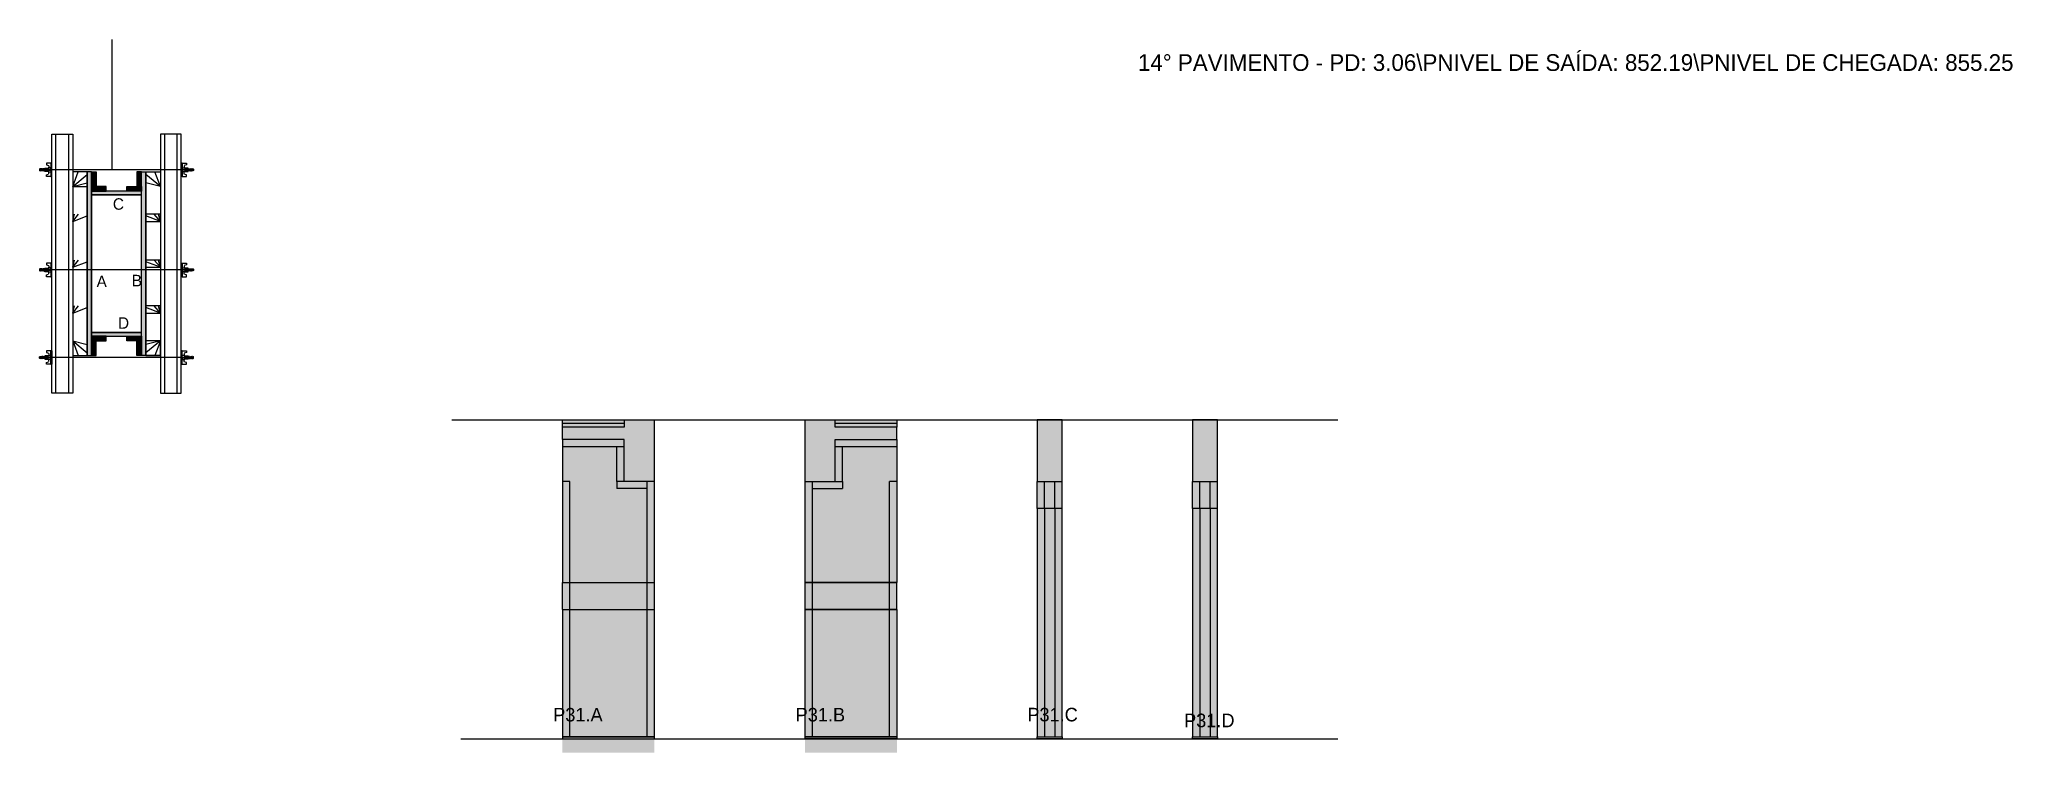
# Model space of a CAD drawing. Header units: metres. Extents: x 2617 to 4507, y 1680 to 2364.
import ezdxf

# ---------------------------------------------------------------- set-up
doc = ezdxf.new("R2010")
doc.units = ezdxf.units.M
for name, color, linetype in [('CHAPA', 7, 'Continuous'), ('COTA', 7, 'Continuous'), ('Hachura', 7, 'Continuous'), ('Madeira', 7, 'Continuous'), ('NOMENCLATURA', 7, 'Continuous'), ('Nível', 7, 'Continuous'), ('Painéis', 7, 'Continuous'), ('Perfil Metálico', 7, 'Continuous'), ('SARR_2.2x7', 7, 'Continuous'), ('SARRAFO', 7, 'Continuous'), ('Texto Seção', 7, 'Continuous'), ('TEXTO_GERAL', 7, 'Continuous')]:
    doc.layers.add(name, color=color, linetype=linetype)

msp = doc.modelspace()

# ---------------------------------------------------------------- hatches: boundary and pattern name
at = {"layer": 'COTA'}
h = msp.add_hatch(color=7, dxfattribs=at)
h.dxf.hatch_style = 1
h.paths.add_polyline_path([(3206.1, 1999.3), (3177.1, 1999.3), (3177.1, 1992.3), (3118.1, 1992.3), (3118.1, 1980.3), (3177.1, 1980.3), (3177.1, 1940.3), (3206.1, 1940.3), (3206.1, 1999.3)])
h = msp.add_hatch(color=7, dxfattribs=at)
h.dxf.hatch_style = 1
h.paths.add_polyline_path([(3379.4, 1980.3), (3438.4, 1980.3), (3438.4, 1992.3), (3379.4, 1992.3), (3379.4, 1999.3), (3350.4, 1999.3), (3350.4, 1940.3), (3379.4, 1940.3), (3379.4, 1980.3)])
h = msp.add_hatch(color=7, dxfattribs=at)
h.dxf.hatch_style = 1
h.paths.add_polyline_path([(3572.7, 1940.3), (3596.7, 1940.3), (3596.7, 1940.3), (3596.7, 1999.3), (3596.7, 1999.3), (3572.7, 1999.3), (3572.7, 1999.3), (3572.7, 1940.3)])
h = msp.add_hatch(color=7, dxfattribs=at)
h.dxf.hatch_style = 1
h.paths.add_polyline_path([(3721.5, 1940.3), (3745.5, 1940.3), (3745.5, 1940.3), (3745.5, 1999.3), (3745.5, 1999.3), (3721.5, 1999.3), (3721.5, 1999.3), (3721.5, 1940.3)])
at = {"layer": 'Hachura'}
h = msp.add_hatch(color=7, dxfattribs=at)
h.dxf.hatch_style = 1
h.paths.add_polyline_path([(2667, 2237), (2663, 2237), (2663, 2237), (2663, 2061), (2663, 2061), (2667, 2061), (2667, 2061), (2667, 2237)])
h = msp.add_hatch(color=7, dxfattribs=at)
h.dxf.hatch_style = 1
h.paths.add_polyline_path([(2667, 2223), (2671.4, 2223), (2671.4, 2223), (2671.4, 2237), (2671.4, 2237), (2667, 2237), (2667, 2237), (2667, 2223)])
h = msp.add_hatch(color=7, dxfattribs=at)
h.dxf.hatch_style = 1
h.paths.add_polyline_path([(2715, 2223), (2710.6, 2223), (2710.6, 2223), (2710.6, 2237), (2710.6, 2237), (2715, 2237), (2715, 2237), (2715, 2223)])
h = msp.add_hatch(color=7, dxfattribs=at)
h.dxf.hatch_style = 1
h.paths.add_polyline_path([(2715, 2237), (2719, 2237), (2719, 2237), (2719, 2061), (2719, 2061), (2715, 2061), (2715, 2061), (2715, 2237)])
h = msp.add_hatch(color=7, dxfattribs=at)
h.dxf.hatch_style = 1
h.paths.add_polyline_path([(2667, 2218.6), (2667, 2223), (2667, 2223), (2681, 2223), (2681, 2223), (2681, 2218.6), (2681, 2218.6), (2667, 2218.6)])
h = msp.add_hatch(color=7, dxfattribs=at)
h.dxf.hatch_style = 1
h.paths.add_polyline_path([(2715, 2215), (2715, 2218.6), (2715, 2218.6), (2667, 2218.6), (2667, 2218.6), (2667, 2215), (2667, 2215), (2715, 2215)])
h = msp.add_hatch(color=7, dxfattribs=at)
h.dxf.hatch_style = 1
h.paths.add_polyline_path([(2715, 2215), (2715, 2218.6), (2715, 2218.6), (2667, 2218.6), (2667, 2218.6), (2667, 2215), (2667, 2215), (2715, 2215)])
h = msp.add_hatch(color=7, dxfattribs=at)
h.dxf.hatch_style = 1
h.paths.add_polyline_path([(2715, 2218.6), (2715, 2223), (2715, 2223), (2701, 2223), (2701, 2223), (2701, 2218.6), (2701, 2218.6), (2715, 2218.6)])
h = msp.add_hatch(color=7, dxfattribs=at)
h.dxf.hatch_style = 1
h.paths.add_polyline_path([(2715, 2079.4), (2715, 2083), (2715, 2083), (2667, 2083), (2667, 2083), (2667, 2079.4), (2667, 2079.4), (2715, 2079.4)])
h = msp.add_hatch(color=7, dxfattribs=at)
h.dxf.hatch_style = 1
h.paths.add_polyline_path([(2715, 2079.4), (2715, 2083), (2715, 2083), (2667, 2083), (2667, 2083), (2667, 2079.4), (2667, 2079.4), (2715, 2079.4)])
h = msp.add_hatch(color=7, dxfattribs=at)
h.dxf.hatch_style = 1
h.paths.add_polyline_path([(2667, 2075), (2667, 2079.4), (2667, 2079.4), (2681, 2079.4), (2681, 2079.4), (2681, 2075), (2681, 2075), (2667, 2075)])
h = msp.add_hatch(color=7, dxfattribs=at)
h.dxf.hatch_style = 1
h.paths.add_polyline_path([(2715, 2075), (2715, 2079.4), (2715, 2079.4), (2701, 2079.4), (2701, 2079.4), (2701, 2075), (2701, 2075), (2715, 2075)])
h = msp.add_hatch(color=7, dxfattribs=at)
h.dxf.hatch_style = 1
h.paths.add_polyline_path([(2667, 2075), (2671.4, 2075), (2671.4, 2075), (2671.4, 2061), (2671.4, 2061), (2667, 2061), (2667, 2061), (2667, 2075)])
h = msp.add_hatch(color=7, dxfattribs=at)
h.dxf.hatch_style = 1
h.paths.add_polyline_path([(2715, 2075), (2710.6, 2075), (2710.6, 2075), (2710.6, 2061), (2710.6, 2061), (2715, 2061), (2715, 2061), (2715, 2075)])
h = msp.add_hatch(color=7, dxfattribs=at)
h.dxf.hatch_style = 1
h.paths.add_polyline_path([(3206.1, 1843.3), (3118.1, 1843.3), (3118.1, 1843.3), (3118.1, 1680.3), (3118.1, 1680.3), (3206.1, 1680.3), (3206.1, 1680.3), (3206.1, 1843.3)])
h.paths.add_polyline_path([(3177.1, 1992.3), (3177.1, 1999.3), (3177.1, 1999.3), (3118.1, 1999.3), (3118.1, 1999.3), (3118.1, 1992.3), (3118.1, 1992.3), (3177.1, 1992.3)])
h.paths.add_polyline_path([(3206.1, 1940.3), (3177.1, 1940.3), (3177.1, 1940.3), (3177.1, 1980.3), (3177.1, 1980.3), (3118.1, 1980.3), (3118.1, 1980.3), (3118.1, 1940.3), (3118.1, 1940.3), (3118.1, 1940.3), (3118.1, 1940.3), (3118.1, 1843.3), (3118.1, 1843.3), (3206.1, 1843.3), (3206.1, 1843.3), (3206.1, 1940.3)])
h = msp.add_hatch(color=7, dxfattribs=at)
h.dxf.hatch_style = 1
h.paths.add_polyline_path([(3350.4, 1843.3), (3438.4, 1843.3), (3438.4, 1843.3), (3438.4, 1680.3), (3438.4, 1680.3), (3350.4, 1680.3), (3350.4, 1680.3), (3350.4, 1843.3)])
h.paths.add_polyline_path([(3379.4, 1992.3), (3379.4, 1999.3), (3379.4, 1999.3), (3438.4, 1999.3), (3438.4, 1999.3), (3438.4, 1992.3), (3438.4, 1992.3), (3379.4, 1992.3)])
h.paths.add_polyline_path([(3350.4, 1940.3), (3379.4, 1940.3), (3379.4, 1940.3), (3379.4, 1980.3), (3379.4, 1980.3), (3438.4, 1980.3), (3438.4, 1980.3), (3438.4, 1940.3), (3438.4, 1940.3), (3438.4, 1940.3), (3438.4, 1940.3), (3438.4, 1843.3), (3438.4, 1843.3), (3350.4, 1843.3), (3350.4, 1843.3), (3350.4, 1940.3)])
h = msp.add_hatch(color=7, dxfattribs=at)
h.dxf.hatch_style = 1
h.paths.add_polyline_path([(3596.7, 1940.3), (3572.7, 1940.3), (3572.7, 1940.3), (3572.7, 1695.3), (3572.7, 1695.3), (3596.7, 1695.3), (3596.7, 1695.3), (3596.7, 1940.3)])
h = msp.add_hatch(color=7, dxfattribs=at)
h.dxf.hatch_style = 1
h.paths.add_polyline_path([(3745.5, 1940.3), (3721.5, 1940.3), (3721.5, 1940.3), (3721.5, 1695.3), (3721.5, 1695.3), (3745.5, 1695.3), (3745.5, 1695.3), (3745.5, 1940.3)])

# ---------------------------------------------------------------- linework, layer by layer
at = {"layer": 'CHAPA', "color": 7, "lineweight": 25}
for points in [[(2667, 2237), (2663, 2237), (2663, 2061), (2667, 2061)], [(2667, 2237), (2663, 2237), (2663, 2061), (2667, 2061)], [(2715, 2237), (2719, 2237), (2719, 2061), (2715, 2061)], [(2715, 2237), (2719, 2237), (2719, 2061), (2715, 2061)], [(2715, 2215), (2715, 2218.6), (2667, 2218.6), (2667, 2215)], [(2715, 2215), (2715, 2218.6), (2667, 2218.6), (2667, 2215)], [(2715, 2079.4), (2715, 2083), (2667, 2083), (2667, 2079.4)], [(2715, 2079.4), (2715, 2083), (2667, 2083), (2667, 2079.4)]]:
    msp.add_lwpolyline(points, close=True, dxfattribs=at)
at = {"layer": 'COTA', "color": 7, "lineweight": 25}
for p, q in [((3118.1, 1980.3), (3118.1, 1992.3)), ((3177.1, 1999.3), (3206.1, 1999.3)), ((3206.1, 1940.3), (3206.1, 1999.3)), ((3350.4, 1940.3), (3350.4, 1999.3)), ((3350.4, 1999.3), (3379.4, 1999.3)), ((3438.4, 1980.3), (3438.4, 1992.3))]:
    msp.add_line(p, q, dxfattribs=at)
for points in [[(3596.7, 1940.3), (3596.7, 1999.3), (3572.7, 1999.3), (3572.7, 1940.3)], [(3745.5, 1940.3), (3745.5, 1999.3), (3721.5, 1999.3), (3721.5, 1940.3)]]:
    msp.add_lwpolyline(points, dxfattribs=at)
at = {"layer": 'Defpoints', "color": 7, "lineweight": 25}
msp.add_line((2686.9, 2239), (2686.9, 2364), dxfattribs=at)
at = {"layer": 'Hachura', "color": 7, "lineweight": 25}
for p, q in [((2617.5, 2240), (2617.2, 2239.7)), ((2617.2, 2239.7), (2617.2, 2238.4)), ((2617.5, 2238.1), (2617.2, 2238.4)), ((2617.8, 2240), (2617.5, 2240)), ((2617.5, 2240), (2617.5, 2240)), ((2617.5, 2238.1), (2617.5, 2240)), ((2618.2, 2238.1), (2617.5, 2239.4)), ((2618.1, 2238), (2617.5, 2239.1)), ((2617.5, 2238.6), (2617.8, 2237.9)), ((2617.5, 2238.3), (2617.6, 2238.1)), ((2617.6, 2238.1), (2617.5, 2238.1)), ((2617.8, 2240), (2618.8, 2238.1)), ((2617.8, 2240), (2618.8, 2238.1)), ((2617.9, 2240.1), (2619, 2237.9)), ((2619.2, 2238), (2618.2, 2240.1)), ((2618.2, 2238.1), (2618.8, 2238.1)), ((2619, 2240), (2618.3, 2240)), ((2619.3, 2238.1), (2618.3, 2240)), ((2619, 2240), (2620, 2238.1)), ((2619.1, 2240.1), (2620.2, 2237.9)), ((2620.4, 2238), (2619.3, 2240.1)), ((2620, 2238.1), (2619.3, 2238.1)), ((2620.2, 2240), (2619.5, 2240)), ((2620.5, 2238.1), (2619.5, 2240)), ((2619.7, 2240), (2619.5, 2240)), ((2620.2, 2240.1), (2621.3, 2237.9)), ((2620.2, 2240), (2621.1, 2238.1)), ((2621.6, 2238), (2620.5, 2240.1)), ((2620.7, 2238.1), (2620.5, 2238.1)), ((2621.3, 2240), (2620.7, 2240)), ((2621.6, 2238.1), (2620.7, 2240)), ((2620.7, 2238.1), (2621.1, 2238.1)), ((2621.3, 2240), (2622.3, 2238.1)), ((2622.3, 2238.9), (2621.6, 2240.1)), ((2621.6, 2238.1), (2622.3, 2238.1)), ((2622.3, 2239.1), (2621.8, 2240)), ((2622.3, 2240), (2621.8, 2240)), ((2763.8, 2239), (2622, 2239)), ((2622.3, 2237.3), (2622.3, 2240.7)), ((2622.3, 2237.3), (2622.3, 2240.7)), ((2622.3, 2240.7), (2625.5, 2240.7)), ((2622.3, 2239.6), (2625.5, 2239.6)), ((2622.3, 2238.1), (2625.5, 2238.1)), ((2625.5, 2237.3), (2622.3, 2237.3)), ((2623.8, 2245.4), (2623.8, 2243.8)), ((2623.8, 2243.8), (2626, 2243.2)), ((2623.8, 2234.2), (2626, 2234.8)), ((2623.8, 2232.5), (2623.8, 2234.2)), ((2628.1, 2232.5), (2623.8, 2232.5)), ((2629, 2245.4), (2623.9, 2245.4)), ((2625.5, 2240.9), (2625.5, 2237.1)), ((2628.1, 2240.9), (2625.5, 2240.9)), ((2625.5, 2237.1), (2625.5, 2237.3)), ((2625.5, 2237.1), (2625.5, 2237.3)), ((2625.5, 2237.1), (2628.1, 2237.1)), ((2628.1, 2239.3), (2626.1, 2239.3)), ((2626.1, 2238.8), (2628.1, 2238.8)), ((2626.3, 2242.9), (2626.3, 2240.9)), ((2626.3, 2235.1), (2626.3, 2237.1)), ((2628.1, 2245.4), (2628.1, 2232.5)), ((2628.1, 2245.4), (2628.1, 2240.3)), ((2628.1, 2245.3), (2629, 2245.3)), ((2628.1, 2245.1), (2629, 2245.1)), ((2628.1, 2244.8), (2629, 2244.8)), ((2628.1, 2244.3), (2629, 2244.3)), ((2628.1, 2243.4), (2629, 2243.4)), ((2628.1, 2242), (2629, 2242)), ((2628.1, 2239), (2628.1, 2240.9)), ((2628.1, 2240.3), (2628.1, 2239.6)), ((2628.1, 2239), (2629, 2239)), ((2628.1, 2236), (2629, 2236)), ((2628.1, 2234.5), (2629, 2234.5)), ((2628.1, 2233.7), (2629, 2233.7)), ((2628.1, 2233.2), (2629, 2233.2)), ((2628.1, 2232.9), (2629, 2232.9)), ((2628.1, 2232.7), (2629, 2232.7)), ((2628.1, 2232.5), (2629, 2232.5)), ((2628.4, 2239.9), (2628.2, 2239.9)), ((2628.2, 2238), (2628.6, 2238)), ((2628.8, 2239.9), (2628.4, 2239.9)), ((2629, 2232.5), (2629, 2245.4)), ((2629, 2233.5), (2629, 2241.3)), ((2753, 2232.5), (2753, 2245.4)), ((2753, 2245.4), (2758.1, 2245.4)), ((2753.9, 2245.3), (2753, 2245.3)), ((2753.9, 2245.1), (2753, 2245.1)), ((2753.9, 2244.8), (2753, 2244.8)), ((2753.9, 2244.3), (2753, 2244.3)), ((2753.9, 2243.4), (2753, 2243.4)), ((2753.9, 2242), (2753, 2242)), ((2753, 2233.5), (2753, 2241.3)), ((2753.9, 2239), (2753, 2239)), ((2753.9, 2236), (2753, 2236)), ((2753.9, 2234.5), (2753, 2234.5)), ((2753.9, 2233.7), (2753, 2233.7)), ((2753.9, 2233.2), (2753, 2233.2)), ((2753.9, 2232.9), (2753, 2232.9)), ((2753.9, 2232.7), (2753, 2232.7)), ((2753.9, 2232.5), (2753, 2232.5)), ((2753.1, 2239.9), (2753.6, 2239.9)), ((2753.8, 2238), (2753.3, 2238)), ((2753.6, 2239.9), (2753.8, 2239.9)), ((2753.9, 2245.4), (2753.9, 2232.5)), ((2753.9, 2245.4), (2753.9, 2240.3)), ((2753.9, 2239), (2753.9, 2240.9)), ((2753.9, 2240.9), (2756.5, 2240.9)), ((2753.9, 2240.3), (2753.9, 2239.6)), ((2753.9, 2239.3), (2755.9, 2239.3)), ((2755.9, 2238.8), (2753.9, 2238.8)), ((2756.5, 2237.1), (2753.9, 2237.1)), ((2753.9, 2232.5), (2758.1, 2232.5)), ((2755.7, 2242.9), (2755.7, 2240.9)), ((2755.7, 2235.1), (2755.7, 2237.1)), ((2758.1, 2243.8), (2755.9, 2243.2)), ((2758.1, 2234.2), (2755.9, 2234.8)), ((2756.5, 2240.9), (2756.5, 2237.1)), ((2759.7, 2240.7), (2756.5, 2240.7)), ((2759.7, 2239.6), (2756.5, 2239.6)), ((2759.7, 2238.1), (2756.5, 2238.1)), ((2756.5, 2237.3), (2759.7, 2237.3)), ((2756.5, 2237.1), (2756.5, 2237.3)), ((2756.5, 2237.1), (2756.5, 2237.3)), ((2758.1, 2245.4), (2758.1, 2243.8)), ((2758.1, 2232.5), (2758.1, 2234.2)), ((2759.6, 2237.3), (2759.6, 2240.7)), ((2759.7, 2237.3), (2759.7, 2240.7)), ((2759.7, 2238.9), (2760.3, 2240.1)), ((2760.7, 2240), (2759.7, 2238.1)), ((2759.7, 2239.1), (2760.1, 2240)), ((2759.7, 2240), (2760.1, 2240)), ((2760.3, 2238.1), (2759.7, 2238.1)), ((2760.3, 2238.1), (2761.3, 2240)), ((2760.4, 2238), (2761.5, 2240.1)), ((2761.7, 2240.1), (2760.6, 2237.9)), ((2760.7, 2240), (2761.3, 2240)), ((2761.8, 2240), (2760.9, 2238.1)), ((2761.3, 2238.1), (2760.9, 2238.1)), ((2761.3, 2238.1), (2761.5, 2238.1)), ((2761.5, 2238.1), (2762.5, 2240)), ((2761.6, 2238), (2762.6, 2240.1)), ((2762.9, 2240.1), (2761.8, 2237.9)), ((2761.8, 2240), (2762.5, 2240)), ((2763, 2240), (2762, 2238.1)), ((2762, 2238.1), (2762.7, 2238.1)), ((2762.3, 2240), (2762.5, 2240)), ((2762.7, 2238), (2763.8, 2240.1)), ((2762.7, 2238.1), (2763.6, 2240)), ((2764.1, 2240.1), (2763, 2237.9)), ((2763, 2240), (2763.6, 2240)), ((2764.1, 2240), (2763.2, 2238.1)), ((2764.1, 2240), (2763.2, 2238.1)), ((2763.8, 2238.1), (2763.2, 2238.1)), ((2763.8, 2238.1), (2764.5, 2239.4)), ((2763.9, 2238), (2764.5, 2239.1)), ((2764.1, 2240), (2764.5, 2240)), ((2764.5, 2238.6), (2764.1, 2237.9)), ((2764.5, 2238.3), (2764.3, 2238.1)), ((2764.3, 2238.1), (2764.5, 2238.1)), ((2764.5, 2240), (2764.5, 2240)), ((2764.5, 2240), (2764.8, 2239.7)), ((2764.5, 2238.1), (2764.5, 2240)), ((2764.5, 2238.1), (2764.8, 2238.4)), ((2764.8, 2239.7), (2764.8, 2238.4)), ((2617.5, 2144), (2617.2, 2143.7)), ((2617.2, 2143.7), (2617.2, 2142.4)), ((2617.5, 2142.1), (2617.2, 2142.4)), ((2617.8, 2144), (2617.5, 2144)), ((2617.5, 2144), (2617.5, 2144)), ((2617.5, 2142.1), (2617.5, 2144)), ((2618.2, 2142.1), (2617.5, 2143.4)), ((2618.1, 2142), (2617.5, 2143.1)), ((2617.5, 2142.6), (2617.8, 2141.9)), ((2617.5, 2142.3), (2617.6, 2142.1)), ((2617.6, 2142.1), (2617.5, 2142.1)), ((2617.8, 2144), (2618.8, 2142.1)), ((2617.8, 2144), (2618.8, 2142.1)), ((2617.9, 2144.1), (2619, 2141.9)), ((2619.2, 2142), (2618.2, 2144.1)), ((2618.2, 2142.1), (2618.8, 2142.1)), ((2619, 2144), (2618.3, 2144)), ((2619.3, 2142.1), (2618.3, 2144)), ((2619, 2144), (2620, 2142.1)), ((2619.1, 2144.1), (2620.2, 2141.9)), ((2620.4, 2142), (2619.3, 2144.1)), ((2620, 2142.1), (2619.3, 2142.1)), ((2620.2, 2144), (2619.5, 2144)), ((2620.5, 2142.1), (2619.5, 2144)), ((2619.7, 2144), (2619.5, 2144)), ((2620.2, 2144.1), (2621.3, 2141.9)), ((2620.2, 2144), (2621.1, 2142.1)), ((2621.6, 2142), (2620.5, 2144.1)), ((2620.7, 2142.1), (2620.5, 2142.1)), ((2621.3, 2144), (2620.7, 2144)), ((2621.6, 2142.1), (2620.7, 2144)), ((2620.7, 2142.1), (2621.1, 2142.1)), ((2621.3, 2144), (2622.3, 2142.1)), ((2622.3, 2142.9), (2621.6, 2144.1)), ((2621.6, 2142.1), (2622.3, 2142.1)), ((2622.3, 2143.1), (2621.8, 2144)), ((2622.3, 2144), (2621.8, 2144)), ((2763.8, 2143), (2622, 2143)), ((2622.3, 2141.3), (2622.3, 2144.7)), ((2622.3, 2141.3), (2622.3, 2144.7)), ((2622.3, 2144.7), (2625.5, 2144.7)), ((2622.3, 2143.6), (2625.5, 2143.6)), ((2622.3, 2142.1), (2625.5, 2142.1)), ((2625.5, 2141.3), (2622.3, 2141.3)), ((2623.8, 2149.4), (2623.8, 2147.8)), ((2623.8, 2147.8), (2626, 2147.2)), ((2623.8, 2138.2), (2626, 2138.8)), ((2623.8, 2136.5), (2623.8, 2138.2)), ((2628.1, 2136.5), (2623.8, 2136.5)), ((2629, 2149.4), (2623.9, 2149.4)), ((2625.5, 2144.9), (2625.5, 2141.1)), ((2628.1, 2144.9), (2625.5, 2144.9)), ((2625.5, 2141.1), (2625.5, 2141.3)), ((2625.5, 2141.1), (2625.5, 2141.3)), ((2625.5, 2141.1), (2628.1, 2141.1)), ((2628.1, 2143.3), (2626.1, 2143.3)), ((2626.1, 2142.8), (2628.1, 2142.8)), ((2626.3, 2146.9), (2626.3, 2144.9)), ((2626.3, 2139.1), (2626.3, 2141.1)), ((2628.1, 2149.4), (2628.1, 2136.5)), ((2628.1, 2149.4), (2628.1, 2144.3)), ((2628.1, 2149.3), (2629, 2149.3)), ((2628.1, 2149.1), (2629, 2149.1)), ((2628.1, 2148.8), (2629, 2148.8)), ((2628.1, 2148.3), (2629, 2148.3)), ((2628.1, 2147.4), (2629, 2147.4)), ((2628.1, 2146), (2629, 2146)), ((2628.1, 2143), (2628.1, 2144.9)), ((2628.1, 2144.3), (2628.1, 2143.6)), ((2628.1, 2143), (2629, 2143)), ((2628.1, 2140), (2629, 2140)), ((2628.1, 2138.5), (2629, 2138.5)), ((2628.1, 2137.7), (2629, 2137.7)), ((2628.1, 2137.2), (2629, 2137.2)), ((2628.1, 2136.9), (2629, 2136.9)), ((2628.1, 2136.7), (2629, 2136.7)), ((2628.1, 2136.5), (2629, 2136.5)), ((2628.4, 2143.9), (2628.2, 2143.9)), ((2628.2, 2142), (2628.6, 2142)), ((2628.8, 2143.9), (2628.4, 2143.9)), ((2629, 2136.5), (2629, 2149.4)), ((2629, 2137.5), (2629, 2145.3)), ((2753, 2136.5), (2753, 2149.4)), ((2753, 2149.4), (2758.1, 2149.4)), ((2753.9, 2149.3), (2753, 2149.3)), ((2753.9, 2149.1), (2753, 2149.1)), ((2753.9, 2148.8), (2753, 2148.8)), ((2753.9, 2148.3), (2753, 2148.3)), ((2753.9, 2147.4), (2753, 2147.4)), ((2753.9, 2146), (2753, 2146)), ((2753, 2137.5), (2753, 2145.3)), ((2753.9, 2143), (2753, 2143)), ((2753.9, 2140), (2753, 2140)), ((2753.9, 2138.5), (2753, 2138.5)), ((2753.9, 2137.7), (2753, 2137.7)), ((2753.9, 2137.2), (2753, 2137.2)), ((2753.9, 2136.9), (2753, 2136.9)), ((2753.9, 2136.7), (2753, 2136.7)), ((2753.9, 2136.5), (2753, 2136.5)), ((2753.1, 2143.9), (2753.6, 2143.9)), ((2753.8, 2142), (2753.3, 2142)), ((2753.6, 2143.9), (2753.8, 2143.9)), ((2753.9, 2149.4), (2753.9, 2136.5)), ((2753.9, 2149.4), (2753.9, 2144.3)), ((2753.9, 2143), (2753.9, 2144.9)), ((2753.9, 2144.9), (2756.5, 2144.9)), ((2753.9, 2144.3), (2753.9, 2143.6)), ((2753.9, 2143.3), (2755.9, 2143.3)), ((2755.9, 2142.8), (2753.9, 2142.8)), ((2756.5, 2141.1), (2753.9, 2141.1)), ((2753.9, 2136.5), (2758.1, 2136.5)), ((2755.7, 2146.9), (2755.7, 2144.9)), ((2755.7, 2139.1), (2755.7, 2141.1)), ((2758.1, 2147.8), (2755.9, 2147.2)), ((2758.1, 2138.2), (2755.9, 2138.8)), ((2756.5, 2144.9), (2756.5, 2141.1)), ((2759.7, 2144.7), (2756.5, 2144.7)), ((2759.7, 2143.6), (2756.5, 2143.6)), ((2759.7, 2142.1), (2756.5, 2142.1)), ((2756.5, 2141.3), (2759.7, 2141.3)), ((2756.5, 2141.1), (2756.5, 2141.3)), ((2756.5, 2141.1), (2756.5, 2141.3)), ((2758.1, 2149.4), (2758.1, 2147.8)), ((2758.1, 2136.5), (2758.1, 2138.2)), ((2759.6, 2141.3), (2759.6, 2144.7)), ((2759.7, 2141.3), (2759.7, 2144.7)), ((2759.7, 2142.9), (2760.3, 2144.1)), ((2760.7, 2144), (2759.7, 2142.1)), ((2759.7, 2143.1), (2760.1, 2144)), ((2759.7, 2144), (2760.1, 2144)), ((2760.3, 2142.1), (2759.7, 2142.1)), ((2760.3, 2142.1), (2761.3, 2144)), ((2760.4, 2142), (2761.5, 2144.1)), ((2761.7, 2144.1), (2760.6, 2141.9)), ((2760.7, 2144), (2761.3, 2144)), ((2761.8, 2144), (2760.9, 2142.1)), ((2761.3, 2142.1), (2760.9, 2142.1)), ((2761.3, 2142.1), (2761.5, 2142.1)), ((2761.5, 2142.1), (2762.5, 2144)), ((2761.6, 2142), (2762.6, 2144.1)), ((2762.9, 2144.1), (2761.8, 2141.9)), ((2761.8, 2144), (2762.5, 2144)), ((2763, 2144), (2762, 2142.1)), ((2762, 2142.1), (2762.7, 2142.1)), ((2762.3, 2144), (2762.5, 2144)), ((2762.7, 2142), (2763.8, 2144.1)), ((2762.7, 2142.1), (2763.6, 2144)), ((2764.1, 2144.1), (2763, 2141.9)), ((2763, 2144), (2763.6, 2144)), ((2764.1, 2144), (2763.2, 2142.1)), ((2764.1, 2144), (2763.2, 2142.1)), ((2763.8, 2142.1), (2763.2, 2142.1)), ((2763.8, 2142.1), (2764.5, 2143.4)), ((2763.9, 2142), (2764.5, 2143.1)), ((2764.1, 2144), (2764.5, 2144)), ((2764.5, 2142.6), (2764.1, 2141.9)), ((2764.5, 2142.3), (2764.3, 2142.1)), ((2764.3, 2142.1), (2764.5, 2142.1)), ((2764.5, 2144), (2764.5, 2144)), ((2764.5, 2144), (2764.8, 2143.7)), ((2764.5, 2142.1), (2764.5, 2144)), ((2764.5, 2142.1), (2764.8, 2142.4)), ((2764.8, 2143.7), (2764.8, 2142.4)), ((2617.5, 2059.9), (2617.2, 2059.6)), ((2617.5, 2059.4), (2617.8, 2060)), ((2618.1, 2060), (2617.5, 2058.9)), ((2617.5, 2059.6), (2617.6, 2059.9)), ((2617.6, 2059.9), (2617.5, 2059.9)), ((2618.2, 2059.9), (2617.5, 2058.6)), ((2617.5, 2059.9), (2617.5, 2058)), ((2617.8, 2058), (2618.8, 2059.9)), ((2617.8, 2058), (2618.8, 2059.9)), ((2617.9, 2057.9), (2619, 2060)), ((2619.2, 2060), (2618.2, 2057.8)), ((2618.2, 2059.9), (2618.8, 2059.9)), ((2619.3, 2059.9), (2618.3, 2058)), ((2619, 2058), (2620, 2059.9)), ((2619.1, 2057.9), (2620.2, 2060)), ((2620.4, 2060), (2619.3, 2057.8)), ((2620, 2059.9), (2619.3, 2059.9)), ((2620.5, 2059.9), (2619.5, 2058)), ((2620.2, 2057.9), (2621.3, 2060)), ((2620.2, 2058), (2621.1, 2059.9)), ((2621.6, 2060), (2620.5, 2057.8)), ((2620.7, 2059.9), (2620.5, 2059.9)), ((2620.7, 2059.9), (2621.1, 2059.9)), ((2621.6, 2059.9), (2620.7, 2058)), ((2621.3, 2058), (2622.3, 2059.9)), ((2621.6, 2059.9), (2622.3, 2059.9)), ((2622.3, 2060.7), (2622.3, 2057.3)), ((2622.3, 2060.7), (2622.3, 2057.3)), ((2625.5, 2060.7), (2622.3, 2060.7)), ((2622.3, 2059.9), (2625.5, 2059.9)), ((2628.1, 2065.4), (2623.8, 2065.4)), ((2623.8, 2065.4), (2623.8, 2063.8)), ((2623.8, 2063.8), (2626, 2063.2)), ((2625.5, 2057.1), (2625.5, 2060.9)), ((2625.5, 2060.9), (2628.1, 2060.9)), ((2625.5, 2060.9), (2625.5, 2060.7)), ((2625.5, 2060.9), (2625.5, 2060.7)), ((2626.3, 2062.9), (2626.3, 2060.9)), ((2628.1, 2052.5), (2628.1, 2065.4)), ((2628.1, 2065.4), (2629, 2065.4)), ((2628.1, 2065.3), (2629, 2065.3)), ((2628.1, 2065.1), (2629, 2065.1)), ((2628.1, 2064.8), (2629, 2064.8)), ((2628.1, 2064.3), (2629, 2064.3)), ((2628.1, 2063.4), (2629, 2063.4)), ((2628.1, 2062), (2629, 2062)), ((2628.2, 2060), (2628.6, 2060)), ((2629, 2065.4), (2629, 2052.5)), ((2629, 2064.5), (2629, 2056.7)), ((2753, 2065.4), (2753, 2052.5)), ((2753.9, 2065.4), (2753, 2065.4)), ((2753.9, 2065.3), (2753, 2065.3)), ((2753.9, 2065.1), (2753, 2065.1)), ((2753.9, 2064.8), (2753, 2064.8)), ((2753, 2064.5), (2753, 2056.7)), ((2753.9, 2064.3), (2753, 2064.3)), ((2753.9, 2063.4), (2753, 2063.4)), ((2753.9, 2062), (2753, 2062)), ((2753.8, 2060), (2753.3, 2060)), ((2753.9, 2052.5), (2753.9, 2065.4)), ((2753.9, 2065.4), (2758.1, 2065.4)), ((2756.5, 2060.9), (2753.9, 2060.9)), ((2755.7, 2062.9), (2755.7, 2060.9)), ((2758.1, 2063.8), (2755.9, 2063.2)), ((2756.5, 2057.1), (2756.5, 2060.9)), ((2756.5, 2060.9), (2756.5, 2060.7)), ((2756.5, 2060.9), (2756.5, 2060.7)), ((2756.5, 2060.7), (2759.7, 2060.7)), ((2759.7, 2059.9), (2756.5, 2059.9)), ((2758.1, 2065.4), (2758.1, 2063.8)), ((2759.6, 2060.7), (2759.6, 2057.3)), ((2759.7, 2060.7), (2759.7, 2057.3)), ((2760.3, 2059.9), (2759.7, 2059.9)), ((2760.7, 2058), (2759.7, 2059.9)), ((2760.3, 2059.9), (2761.3, 2058)), ((2760.4, 2060), (2761.5, 2057.8)), ((2761.7, 2057.9), (2760.6, 2060)), ((2761.3, 2059.9), (2760.9, 2059.9)), ((2761.8, 2058), (2760.9, 2059.9)), ((2761.3, 2059.9), (2761.5, 2059.9)), ((2761.5, 2059.9), (2762.5, 2058)), ((2761.6, 2060), (2762.6, 2057.8)), ((2762.9, 2057.9), (2761.8, 2060)), ((2762, 2059.9), (2762.7, 2059.9)), ((2763, 2058), (2762, 2059.9)), ((2762.7, 2060), (2763.8, 2057.8)), ((2762.7, 2059.9), (2763.6, 2058)), ((2764.1, 2057.9), (2763, 2060)), ((2764.1, 2058), (2763.2, 2059.9)), ((2763.8, 2059.9), (2763.2, 2059.9)), ((2764.1, 2058), (2763.2, 2059.9)), ((2763.8, 2059.9), (2764.5, 2058.6)), ((2763.9, 2060), (2764.5, 2058.9)), ((2764.5, 2059.4), (2764.1, 2060)), ((2764.5, 2059.6), (2764.3, 2059.9)), ((2764.3, 2059.9), (2764.5, 2059.9)), ((2764.5, 2059.9), (2764.8, 2059.6)), ((2764.5, 2059.9), (2764.5, 2058)), ((2617.2, 2058.3), (2617.2, 2059.6)), ((2617.5, 2058), (2617.2, 2058.3)), ((2617.8, 2058), (2617.5, 2058)), ((2617.5, 2058), (2617.5, 2058)), ((2619, 2058), (2618.3, 2058)), ((2620.2, 2058), (2619.5, 2058)), ((2619.7, 2058), (2619.5, 2058)), ((2621.3, 2058), (2620.7, 2058)), ((2622.3, 2059.1), (2621.6, 2057.8)), ((2622.3, 2058.9), (2621.8, 2058)), ((2622.3, 2058), (2621.8, 2058)), ((2763.8, 2059), (2622, 2059)), ((2622.3, 2058.3), (2625.5, 2058.3)), ((2622.3, 2057.3), (2625.5, 2057.3)), ((2623.8, 2054.2), (2626, 2054.8)), ((2623.8, 2052.5), (2623.8, 2054.2)), ((2629, 2052.5), (2623.9, 2052.5)), ((2628.1, 2057.1), (2625.5, 2057.1)), ((2626.1, 2059.2), (2628.1, 2059.2)), ((2628.1, 2058.7), (2626.1, 2058.7)), ((2626.3, 2055.1), (2626.3, 2057.1)), ((2628.1, 2059), (2628.1, 2057.1)), ((2628.1, 2059), (2629, 2059)), ((2628.1, 2057.7), (2628.1, 2058.3)), ((2628.1, 2052.5), (2628.1, 2057.7)), ((2628.1, 2055.9), (2629, 2055.9)), ((2628.1, 2054.5), (2629, 2054.5)), ((2628.1, 2053.7), (2629, 2053.7)), ((2628.1, 2053.2), (2629, 2053.2)), ((2628.1, 2052.9), (2629, 2052.9)), ((2628.1, 2052.7), (2629, 2052.7)), ((2628.4, 2058), (2628.2, 2058)), ((2628.8, 2058), (2628.4, 2058)), ((2753.9, 2059), (2753, 2059)), ((2753.9, 2055.9), (2753, 2055.9)), ((2753.9, 2054.5), (2753, 2054.5)), ((2753.9, 2053.7), (2753, 2053.7)), ((2753.9, 2053.2), (2753, 2053.2)), ((2753.9, 2052.9), (2753, 2052.9)), ((2753.9, 2052.7), (2753, 2052.7)), ((2753, 2052.5), (2758.1, 2052.5)), ((2753.1, 2058), (2753.6, 2058)), ((2753.6, 2058), (2753.8, 2058)), ((2755.9, 2059.2), (2753.9, 2059.2)), ((2753.9, 2059), (2753.9, 2057.1)), ((2753.9, 2058.7), (2755.9, 2058.7)), ((2753.9, 2057.7), (2753.9, 2058.3)), ((2753.9, 2052.5), (2753.9, 2057.7)), ((2753.9, 2057.1), (2756.5, 2057.1)), ((2755.7, 2055.1), (2755.7, 2057.1)), ((2758.1, 2054.2), (2755.9, 2054.8)), ((2759.7, 2058.3), (2756.5, 2058.3)), ((2759.7, 2057.3), (2756.5, 2057.3)), ((2758.1, 2052.5), (2758.1, 2054.2)), ((2759.7, 2059.1), (2760.3, 2057.8)), ((2759.7, 2058.9), (2760.1, 2058)), ((2759.7, 2058), (2760.1, 2058)), ((2760.7, 2058), (2761.3, 2058)), ((2761.8, 2058), (2762.5, 2058)), ((2762.3, 2058), (2762.5, 2058)), ((2763, 2058), (2763.6, 2058)), ((2764.1, 2058), (2764.5, 2058)), ((2764.5, 2058), (2764.8, 2058.3)), ((2764.5, 2058), (2764.5, 2058)), ((2764.8, 2058.3), (2764.8, 2059.6))]:
    msp.add_line(p, q, dxfattribs=at)
at = {"layer": 'Madeira', "color": 7, "lineweight": 25}
for p, q in [((2649, 2223), (2654.4, 2237)), ((2649, 2223), (2663, 2234.5)), ((2733, 2223), (2719, 2234.5)), ((2733, 2223), (2727.6, 2237)), ((2649, 2223), (2663, 2226.5)), ((2733, 2223), (2719, 2226.5)), ((2649, 2189.5), (2654.7, 2196.5)), ((2649, 2189.5), (2650.7, 2196.5)), ((2649, 2189.5), (2663, 2194.9)), ((2733, 2189.5), (2719, 2194.9)), ((2733, 2189.5), (2727.2, 2196.5)), ((2733, 2189.5), (2731.3, 2196.5)), ((2649, 2145.5), (2654.7, 2152.5)), ((2649, 2145.5), (2650.7, 2152.5)), ((2649, 2145.5), (2663, 2150.9)), ((2733, 2145.5), (2719, 2150.9)), ((2733, 2145.5), (2727.2, 2152.5)), ((2733, 2145.5), (2731.3, 2152.5)), ((2649, 2101.5), (2654.7, 2108.5)), ((2649, 2101.5), (2650.7, 2108.5)), ((2649, 2101.5), (2663, 2106.9)), ((2733, 2101.5), (2719, 2106.9)), ((2733, 2101.5), (2727.2, 2108.5)), ((2733, 2101.5), (2731.3, 2108.5)), ((2649, 2075), (2663, 2063.5)), ((2649, 2075), (2663, 2071.5)), ((2649, 2075), (2654.4, 2061)), ((2733, 2075), (2719, 2063.5)), ((2733, 2075), (2719, 2071.5)), ((2733, 2075), (2727.6, 2061))]:
    msp.add_line(p, q, dxfattribs=at)
for points in [[(2649, 2223), (2663, 2223), (2663, 2237), (2649, 2237)], [(2649, 2061), (2663, 2061), (2663, 2237), (2649, 2237)], [(2733, 2061), (2719, 2061), (2719, 2237), (2733, 2237)], [(2733, 2189.5), (2733, 2196.5), (2719, 2196.5), (2719, 2189.5)], [(2733, 2145.5), (2733, 2152.5), (2719, 2152.5), (2719, 2145.5)], [(2733, 2101.5), (2733, 2108.5), (2719, 2108.5), (2719, 2101.5)], [(2733, 2075), (2719, 2075), (2719, 2061), (2733, 2061)]]:
    msp.add_lwpolyline(points, close=True, dxfattribs=at)
at = {"layer": 'Nível', "color": 7, "lineweight": 25}
for p, q in [((3012, 1999.3), (3860.7, 1999.3)), ((3020.8, 1693.3), (3860.7, 1693.3))]:
    msp.add_line(p, q, dxfattribs=at)
at = {"layer": 'Painéis', "color": 7, "lineweight": 25}
for p, q in [((3118.1, 1980.3), (3118.1, 1940.3)), ((3177.1, 1980.3), (3118.1, 1980.3)), ((3177.1, 1940.3), (3177.1, 1980.3)), ((3379.4, 1980.3), (3438.4, 1980.3)), ((3379.4, 1940.3), (3379.4, 1980.3)), ((3438.4, 1980.3), (3438.4, 1940.3)), ((3118.1, 1940.3), (3118.1, 1843.3)), ((3206.1, 1940.3), (3177.1, 1940.3)), ((3206.1, 1843.3), (3206.1, 1940.3)), ((3206.1, 1940.3), (3206.1, 1940.3)), ((3350.4, 1843.3), (3350.4, 1940.3)), ((3350.4, 1940.3), (3350.4, 1940.3)), ((3350.4, 1940.3), (3379.4, 1940.3)), ((3438.4, 1940.3), (3438.4, 1843.3)), ((3572.7, 1914.3), (3572.7, 1940.3)), ((3572.7, 1940.3), (3596.7, 1940.3)), ((3596.7, 1914.3), (3596.7, 1940.3)), ((3721.5, 1914.3), (3721.5, 1940.3)), ((3721.5, 1940.3), (3745.5, 1940.3)), ((3745.5, 1914.3), (3745.5, 1940.3)), ((3572.7, 1914.3), (3572.7, 1695.3)), ((3596.7, 1914.3), (3572.7, 1914.3)), ((3596.7, 1695.3), (3596.7, 1914.3)), ((3721.5, 1914.3), (3721.5, 1695.3)), ((3745.5, 1914.3), (3721.5, 1914.3)), ((3745.5, 1695.3), (3745.5, 1914.3)), ((3118.1, 1843.3), (3206.1, 1843.3)), ((3118.1, 1843.3), (3206.1, 1843.3)), ((3118.1, 1817.3), (3118.1, 1843.3)), ((3206.1, 1817.3), (3206.1, 1843.3)), ((3438.4, 1843.3), (3350.4, 1843.3)), ((3350.4, 1843.3), (3438.4, 1843.3)), ((3350.4, 1817.3), (3350.4, 1843.3)), ((3438.4, 1817.3), (3438.4, 1843.3)), ((3118.1, 1817.3), (3206.1, 1817.3)), ((3118.1, 1817.3), (3118.1, 1695.3)), ((3118.1, 1817.3), (3206.1, 1817.3)), ((3206.1, 1695.3), (3206.1, 1817.3)), ((3350.4, 1695.3), (3350.4, 1817.3)), ((3438.4, 1817.3), (3350.4, 1817.3)), ((3350.4, 1817.3), (3438.4, 1817.3)), ((3350.4, 1817.3), (3438.4, 1817.3)), ((3438.4, 1817.3), (3438.4, 1695.3)), ((3118.1, 1695.3), (3206.1, 1695.3)), ((3438.4, 1695.3), (3350.4, 1695.3)), ((3572.7, 1695.3), (3596.7, 1695.3)), ((3721.5, 1695.3), (3745.5, 1695.3))]:
    msp.add_line(p, q, dxfattribs=at)
for points in [[(2667, 2083), (2715, 2083), (2715, 2215), (2667, 2215)], [(3177.1, 1992.3), (3118.1, 1992.3), (3118.1, 1999.3), (3177.1, 1999.3)], [(3438.4, 1992.3), (3379.4, 1992.3), (3379.4, 1999.3), (3438.4, 1999.3)], [(3206.1, 1695.3), (3118.1, 1695.3), (3118.1, 1693.3), (3206.1, 1693.3)], [(3350.4, 1695.3), (3438.4, 1695.3), (3438.4, 1693.3), (3350.4, 1693.3)], [(3572.7, 1695.3), (3596.7, 1695.3), (3596.7, 1693.3), (3572.7, 1693.3)], [(3721.5, 1695.3), (3745.5, 1695.3), (3745.5, 1693.3), (3721.5, 1693.3)]]:
    msp.add_lwpolyline(points, close=True, dxfattribs=at)
at = {"layer": 'Perfil Metálico', "color": 7, "lineweight": 25}
for points in [[(2629, 2273), (2649, 2273), (2649, 2025), (2629, 2025)], [(2645, 2025), (2633, 2025), (2633, 2273), (2645, 2273)], [(2753, 2273), (2733, 2273), (2733, 2025), (2753, 2025)], [(2737, 2025), (2749, 2025), (2749, 2273), (2737, 2273)]]:
    msp.add_lwpolyline(points, close=True, dxfattribs=at)
at = {"layer": 'SARR_2.2x7', "color": 7, "lineweight": 25}
for p, q in [((3177.1, 1995.8), (3118.1, 1995.8)), ((3438.4, 1995.8), (3379.4, 1995.8)), ((3177.1, 1973.3), (3118.1, 1973.3)), ((3170.1, 1940.3), (3170.1, 1973.3)), ((3438.4, 1973.3), (3379.4, 1973.3)), ((3386.4, 1940.3), (3386.4, 1973.3)), ((3125.1, 1940.3), (3118.1, 1940.3)), ((3125.1, 1843.3), (3125.1, 1940.3)), ((3125.1, 1940.3), (3125.1, 1940.3)), ((3177.1, 1940.3), (3170.1, 1940.3)), ((3170.1, 1940.3), (3170.1, 1933.3)), ((3199.1, 1933.3), (3170.1, 1933.3)), ((3199.1, 1843.3), (3199.1, 1940.3)), ((3199.1, 1940.3), (3199.1, 1940.3)), ((3357.4, 1843.3), (3357.4, 1940.3)), ((3357.4, 1940.3), (3357.4, 1940.3)), ((3357.4, 1933.3), (3386.4, 1933.3)), ((3379.4, 1940.3), (3386.4, 1940.3)), ((3386.4, 1940.3), (3386.4, 1933.3)), ((3431.4, 1843.3), (3431.4, 1940.3)), ((3438.4, 1940.3), (3431.4, 1940.3)), ((3579.7, 1914.3), (3579.7, 1940.3)), ((3589.6, 1914.3), (3589.6, 1940.3)), ((3728.5, 1914.3), (3728.5, 1940.3)), ((3738.4, 1914.3), (3738.4, 1940.3)), ((3579.7, 1914.3), (3579.7, 1695.3)), ((3589.7, 1914.3), (3589.7, 1695.3)), ((3728.5, 1914.3), (3728.5, 1695.3)), ((3738.5, 1914.3), (3738.5, 1695.3)), ((3125.1, 1817.3), (3125.1, 1843.3)), ((3199.1, 1817.3), (3199.1, 1843.3)), ((3357.4, 1817.3), (3357.4, 1843.3)), ((3431.4, 1817.3), (3431.4, 1843.3)), ((3125.1, 1695.3), (3125.1, 1817.3)), ((3199.1, 1695.3), (3199.1, 1817.3)), ((3357.4, 1695.3), (3357.4, 1817.3)), ((3431.4, 1695.3), (3431.4, 1817.3)), ((3125.1, 1695.3), (3125.1, 1695.3)), ((3199.1, 1695.3), (3199.1, 1695.3)), ((3357.4, 1695.3), (3357.4, 1695.3)), ((3431.4, 1695.3), (3431.4, 1695.3))]:
    msp.add_line(p, q, dxfattribs=at)
at = {"layer": 'SARRAFO', "color": 7, "lineweight": 25}
for points in [[(2671.4, 2237), (2671.4, 2223), (2667, 2223), (2667, 2237)], [(2710.6, 2237), (2710.6, 2223), (2715, 2223), (2715, 2237)], [(2681, 2223), (2667, 2223), (2667, 2218.6), (2681, 2218.6)], [(2701, 2223), (2715, 2223), (2715, 2218.6), (2701, 2218.6)], [(2681, 2079.4), (2667, 2079.4), (2667, 2075), (2681, 2075)], [(2701, 2079.4), (2715, 2079.4), (2715, 2075), (2701, 2075)], [(2671.4, 2061), (2671.4, 2075), (2667, 2075), (2667, 2061)], [(2710.6, 2061), (2710.6, 2075), (2715, 2075), (2715, 2061)]]:
    msp.add_lwpolyline(points, close=True, dxfattribs=at)

# ---------------------------------------------------------------- texts
at = {"layer": 'NOMENCLATURA', "color": 7, "lineweight": 25}
msp.add_text('14° PAVIMENTO - PD: 3.06\\PNIVEL DE SAÍDA: 852.19\\PNIVEL DE CHEGADA: 855.25', height=16, dxfattribs=at).set_placement((3669.2, 2333.8))
at = {"layer": 'Texto Seção', "color": 7, "lineweight": 25}
for s, p in [('P31.A', (3109.2, 1710.1)), ('P31.B', (3341.4, 1710.1)), ('P31.C', (3563.3, 1710.2)), ('P31.D', (3713.4, 1704.6))]:
    msp.add_text(s, height=13, dxfattribs=at).set_placement(p)
at = {"layer": 'TEXTO_GERAL', "color": 7, "lineweight": 25}
for s, p in [('C', (2687.5, 2200.7)), ('A', (2671.9, 2126.5)), ('B', (2705.6, 2127.3)), ('D', (2692.4, 2086.6))]:
    msp.add_text(s, height=11, dxfattribs=at).set_placement(p)

doc.saveas('drawing.dxf')
